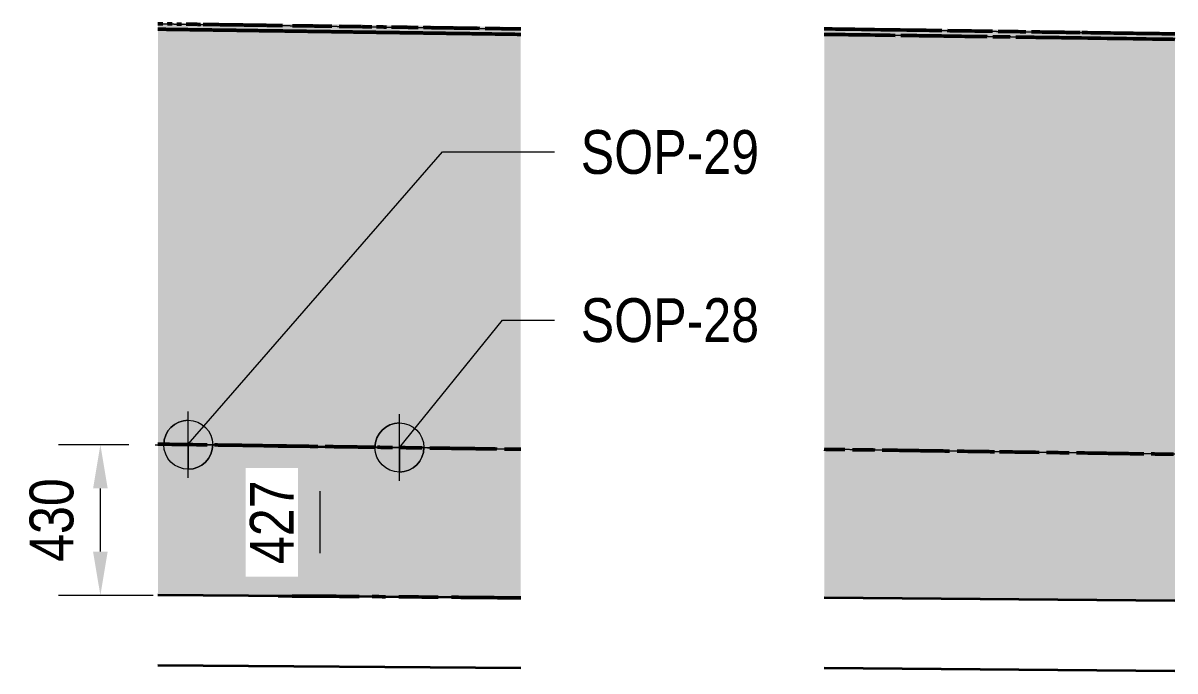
# Model space of a CAD drawing. Header units: metres. Extents: x 0 to 258, y 3 to 25.
# Drawn here: x 95.137 to 98.427, y 21.594 to 23.444 of the extents above; entities that cross this region are included whole.
import ezdxf

# ---------------------------------------------------------------- set-up
doc = ezdxf.new("R2010")
doc.units = ezdxf.units.M
doc.linetypes.add('JacobsDash', pattern=[0.0045, 0.003, -0.0015])
doc.layers.get('Defpoints').update_dxf_attribs({"color": 41})
for name, color, linetype, lineweight in [('A-ANNO-DIMS', 7, 'Continuous', 9), ('A-ANNO-NOTE', 7, 'Continuous', 9), ('A-FLOR', 7, 'Continuous', 50), ('A-FLOR-HDLN', 7, 'JacobsDash', 18), ('G-ANNO-TEXT', 7, 'Continuous', 9)]:
    doc.layers.add(name, color=color, linetype=linetype, lineweight=lineweight)
doc.styles.add('Arial Narrow_2', font='ARIALN.TTF', dxfattribs={"height": 0.125})
doc.dimstyles.new('Dimension_Standard_O__mm_', dxfattribs={"dimscale": 0.3048, "dimtxt": 0.127929, "dimasz": 0.410105, "dimexe": 0.393701, "dimexo": 0.246063, "dimgap": 0.246063, "dimtad": 1, "dimdec": 0, "dimlfac": 1000, "dimzin": 0, "dimdsep": 46, "dimtxsty": 'Arial Narrow_2', "dimsah": 1, "dimcen": 0.09, "dimaunit": 1, "dimadec": 4, "dimazin": 0, "dimtfac": 1, "dimtdec": 4, "dimtix": 1, "dimtmove": 0, "dimatfit": 3, "dimfxl": 1, "dimtvp": 1, "dimtfill": 1, "dimtolj": 1, "dimtzin": 0, "dimlwd": 18, "dimlwe": 18, "dimarcsym": 2})

# ---------------------------------------------------------------- blocks, each defined once
blk = doc.blocks.new('CS_SYMB_SETOUT POINT - 5mm-2022283-Section 200')
at = {"layer": 'A-ANNO-NOTE'}
h = blk.add_hatch(color=256, dxfattribs=at)
edge = h.paths.add_edge_path()
edge.add_line((-288.5142, 22.3102), (-288.5142, 22.2402))
edge.add_line((-288.5142, 22.2402), (-288.5842, 22.2402))
edge.add_arc((-288.5142, 22.2402), 0.07, 90, 180, ccw=False)
h = blk.add_hatch(color=256, dxfattribs=at)
edge = h.paths.add_edge_path()
edge.add_line((-288.5142, 22.1702), (-288.5142, 22.2402))
edge.add_line((-288.5142, 22.2402), (-288.4442, 22.2402))
edge.add_arc((-288.5142, 22.2402), 0.07, 270, 360, ccw=False)
for p, q in [((-288.5142, 22.1452), (-288.5142, 22.3352)), ((-288.5142, 22.2402), (-288.5142, 22.3102)), ((-288.6092, 22.2402), (-288.4192, 22.2402)), ((-288.5842, 22.2402), (-288.5142, 22.2402)), ((-288.4442, 22.2402), (-288.5142, 22.2402)), ((-288.5142, 22.2402), (-288.5142, 22.1702))]:
    blk.add_line(p, q, dxfattribs=at)
blk.add_circle((-288.5142, 22.2402), 0.07, dxfattribs=at)
for start, end in [(90, 180), (270, 360)]:
    blk.add_arc((-288.5142, 22.2402), 0.07, start, end, dxfattribs=at)
blk = doc.blocks.new('DIMBLOCK34-Section 200')
at = {"layer": 'A-ANNO-DIMS', "color": 0, "lineweight": 18, "transparency": 16777216}
for p, q in [((95.4391, 22.2402), (95.2381, 22.2402)), ((95.3581, 21.9348), (95.3581, 22.1152)), ((95.5091, 21.8098), (95.2381, 21.8098))]:
    blk.add_line(p, q, dxfattribs=at)
at = {"layer": 'A-ANNO-DIMS', "color": 0, "transparency": 16777216}
for points in [[(95.3372, 22.1152), (95.3789, 22.1152), (95.3581, 22.2402)], [(95.3372, 21.9348), (95.3789, 21.9348), (95.3581, 21.8098)]]:
    blk.add_solid(points, dxfattribs=at)
at = {"layer": 'Defpoints', "color": 0, "transparency": 16777216}
for p in [(95.3581, 22.2402), (95.5141, 22.2402), (95.5841, 21.8098)]:
    blk.add_point(p, dxfattribs=at)
at = {"layer": 'A-ANNO-DIMS', "color": 0, "lineweight": 18, "transparency": 16777216, "insert": (95.2193, 22.025), "char_height": 0.125, "width": 0.285099, "attachment_point": 5, "rotation": 90, "style": 'Arial Narrow_2', "bg_fill": 3, "box_fill_scale": 1.1, "bg_fill_color": 256, "bg_fill_true_color": 13158600, "bg_fill_transparency": 0}
blk.add_mtext('\\A1;430', dxfattribs=at)
blk = doc.blocks.new('DIMBLOCK35-Section 200')
at = {"layer": 'A-ANNO-DIMS', "color": 0, "lineweight": 18, "transparency": 16777216}
for p, q in [((96.0419, 22.2321), (95.8653, 22.2321)), ((95.9853, 21.9303), (95.9853, 22.1071)), ((96.1119, 21.8053), (95.8653, 21.8053))]:
    blk.add_line(p, q, dxfattribs=at)
at = {"layer": 'A-ANNO-DIMS', "color": 0, "transparency": 16777216}
for points in [[(95.9644, 22.1071), (96.0061, 22.1071), (95.9853, 22.2321)], [(95.9644, 21.9303), (96.0061, 21.9303), (95.9853, 21.8053)]]:
    blk.add_solid(points, dxfattribs=at)
at = {"layer": 'Defpoints', "color": 0, "transparency": 16777216}
for p in [(95.9853, 22.2321), (96.1169, 22.2321), (96.1869, 21.8053)]:
    blk.add_point(p, dxfattribs=at)
at = {"layer": 'A-ANNO-DIMS', "color": 0, "lineweight": 18, "transparency": 16777216, "insert": (95.8475, 22.0187), "char_height": 0.125, "width": 0.285099, "attachment_point": 5, "rotation": 90, "style": 'Arial Narrow_2', "bg_fill": 3, "box_fill_scale": 1.1, "bg_fill_color": 256, "bg_fill_true_color": 13158600, "bg_fill_transparency": 0}
blk.add_mtext('\\A1;427', dxfattribs=at)

msp = doc.modelspace()

# ---------------------------------------------------------------- hatches: boundary and pattern name
at = {"layer": 'A-FLOR', "lineweight": 5, "true_color": 0xc0c0c0}
for points in [[(96.5584, 23.4272), (96.5584, 23.4325), (96.1984, 23.4377), (95.9627, 23.4411), (95.7135, 23.4432), (95.5222, 23.444), (95.5222, 23.442), (96.5526, 23.4273)], [(96.5584, 23.4116), (96.5584, 23.4272), (95.5222, 23.442), (95.5222, 23.4264), (96.5422, 23.4119)], [(96.5584, 22.227), (96.5584, 23.4116), (95.5222, 23.426), (95.5222, 22.2418), (96.5562, 22.227)], [(98.4266, 23.4131), (98.4266, 23.4183), (97.4253, 23.4322), (97.4256, 23.4274), (98.4167, 23.4132)], [(98.4266, 23.3975), (98.4266, 23.4131), (97.4253, 23.4274), (97.4253, 23.4118), (98.4007, 23.3979)], [(98.4266, 22.2128), (98.4266, 23.3975), (97.4253, 23.4115), (97.4253, 22.227), (98.4228, 22.2128)], [(96.5584, 21.8029), (96.5584, 22.227), (95.5222, 22.2418), (95.5222, 21.811), (96.5487, 21.803)], [(98.4266, 21.7942), (98.4266, 22.2128), (97.4253, 22.227), (97.4253, 21.8029), (98.4195, 21.7943)], [(96.5584, 21.8027), (96.5584, 21.8029), (95.8716, 21.8083), (96.0249, 21.807), (96.5485, 21.8028)], [(98.4266, 21.7942), (98.4266, 21.7942), (98.4109, 21.7943)]]:
    msp.add_hatch(color=9, dxfattribs=at).paths.add_polyline_path(points)

# ---------------------------------------------------------------- linework, layer by layer
at = {"layer": 'A-FLOR', "lineweight": 35}
for p, q in [((96.5584, 21.8027), (95.5222, 21.811)), ((98.4266, 21.7942), (97.4253, 21.8029)), ((95.5222, 21.611), (96.5584, 21.6027)), ((97.4253, 21.6029), (98.4266, 21.5942))]:
    msp.add_line(p, q, dxfattribs=at)
at = {"layer": 'A-FLOR'}
for points in [[(95.5222, 23.442), (95.5269, 23.4419), (95.5317, 23.4418), (95.5365, 23.4418)], [(95.6354, 23.4248), (95.626, 23.4249), (95.6166, 23.4251), (95.6073, 23.4252)], [(95.6517, 23.4401), (95.6536, 23.4401), (95.6556, 23.4401), (95.6575, 23.44)], [(95.7394, 23.4389), (95.7486, 23.4387), (95.7579, 23.4386), (95.7672, 23.4385)], [(95.8931, 23.4211), (95.8834, 23.4213), (95.8737, 23.4214), (95.8641, 23.4215)], [(95.9346, 23.4361), (95.944, 23.4359), (95.9534, 23.4358), (95.9627, 23.4357)], [(96.0403, 23.4346), (96.0427, 23.4345), (96.0451, 23.4345), (96.0475, 23.4345)], [(96.5366, 23.4275), (96.5439, 23.4274), (96.5512, 23.4273), (96.5584, 23.4272)], [(97.9395, 23.4045), (97.9286, 23.4046), (97.9176, 23.4048), (97.9067, 23.4049)], [(97.9559, 23.4042), (97.9505, 23.4043), (97.945, 23.4044), (97.9395, 23.4045)], [(98.161, 23.4169), (98.1663, 23.4168), (98.1716, 23.4167), (98.1769, 23.4166)], [(95.5401, 22.2415), (95.5341, 22.2416), (95.5281, 22.2417), (95.5221, 22.2418)], [(95.6634, 22.2397), (95.6496, 22.2399), (95.6358, 22.2401), (95.6221, 22.2403)], [(95.7467, 22.2385), (95.7328, 22.2387), (95.7188, 22.2389), (95.705, 22.2391)], [(95.8307, 22.2373), (95.8167, 22.2375), (95.8026, 22.2377), (95.7886, 22.2379)], [(95.9154, 22.2361), (95.9012, 22.2363), (95.8871, 22.2365), (95.8729, 22.2367)], [(95.9577, 22.2355), (95.9436, 22.2357), (95.9295, 22.2359), (95.9154, 22.2361)], [(95.979, 22.2352), (95.9719, 22.2353), (95.9648, 22.2354), (95.9577, 22.2355)], [(96.0428, 22.2343), (96.0286, 22.2345), (96.0144, 22.2347), (96.0002, 22.2349)], [(96.1413, 22.2329), (96.1369, 22.233), (96.1325, 22.233), (96.1282, 22.2331)], [(96.171, 22.2325), (96.1638, 22.2326), (96.1567, 22.2327), (96.1496, 22.2328)], [(97.5696, 22.225), (97.5625, 22.2251), (97.5554, 22.2252), (97.5482, 22.2253)], [(97.9108, 22.2201), (97.9037, 22.2202), (97.8966, 22.2203), (97.8895, 22.2204)], [(95.9061, 21.8081), (95.9195, 21.808), (95.933, 21.808), (95.9465, 21.8079)], [(95.9465, 21.8079), (95.9715, 21.8077), (95.9966, 21.8076), (96.0216, 21.8074)], [(96.0216, 21.8074), (96.0467, 21.8072), (96.0718, 21.807), (96.0969, 21.8068)], [(96.1346, 21.8065), (96.1471, 21.8064), (96.1597, 21.8063), (96.1723, 21.8062)]]:
    msp.add_open_spline(points, degree=3, dxfattribs=at)
for points, knots in [([(95.5518, 23.426), (95.5491, 23.426), (95.5392, 23.4262), (95.5293, 23.4263), (95.5222, 23.4264)], [-0.4377544614, -0.4377544614, -0.4377544614, -0.4377544614, -0.4375, -0.4368230995, -0.4368230995, -0.4368230995, -0.4368230995]), ([(95.5497, 23.4416), (95.5498, 23.4416), (95.5543, 23.4415), (95.5587, 23.4414), (95.563, 23.4414)], [0.4374913791, 0.4374913791, 0.4374913791, 0.4374913791, 0.4375, 0.4379137494, 0.4379137494, 0.4379137494, 0.4379137494]), ([(95.5794, 23.4256), (95.5779, 23.4256), (95.5686, 23.4258), (95.5594, 23.4259), (95.5518, 23.426)], [-0.4386209806, -0.4386209806, -0.4386209806, -0.4386209806, -0.4384765625, -0.4377546549, -0.4377546549, -0.4377546549, -0.4377546549]), ([(95.5763, 23.4412), (95.5778, 23.4412), (95.5823, 23.4411), (95.5867, 23.441), (95.5897, 23.441)], [0.4383358127, 0.4383358127, 0.4383358127, 0.4383358127, 0.4384765625, 0.4387583529, 0.4387583529, 0.4387583529, 0.4387583529]), ([(95.6073, 23.4252), (95.6069, 23.4252), (95.5976, 23.4253), (95.5883, 23.4255), (95.5794, 23.4256)], [-0.4394873062, -0.4394873062, -0.4394873062, -0.4394873062, -0.439453125, -0.4386213017, -0.4386213017, -0.4386213017, -0.4386213017]), ([(95.6032, 23.4408), (95.6061, 23.4408), (95.6151, 23.4406), (95.6241, 23.4405), (95.6303, 23.4404)], [0.4391805868, 0.4391805868, 0.4391805868, 0.4391805868, 0.439453125, 0.4400249838, 0.4400249838, 0.4400249838, 0.4400249838]), ([(95.6303, 23.4404), (95.6346, 23.4404), (95.6392, 23.4403), (95.6437, 23.4402), (95.6439, 23.4402)], [0.4400250283, 0.4400250283, 0.4400250283, 0.4400250283, 0.4404296875, 0.4404470988, 0.4404470988, 0.4404470988, 0.4404470988]), ([(95.6637, 23.4244), (95.6551, 23.4245), (95.6457, 23.4247), (95.6363, 23.4248), (95.6354, 23.4248)], [-0.4412197673, -0.4412197673, -0.4412197673, -0.4412197673, -0.4404296875, -0.4403536319, -0.4403536319, -0.4403536319, -0.4403536319]), ([(95.6575, 23.44), (95.6633, 23.4399), (95.6723, 23.4398), (95.6814, 23.4397), (95.6847, 23.4396)], [0.4408699074, 0.4408699074, 0.4408699074, 0.4408699074, 0.44140625, 0.441714221, 0.441714221, 0.441714221, 0.441714221]), ([(95.6918, 23.424), (95.6845, 23.4241), (95.6751, 23.4242), (95.6657, 23.4244), (95.6637, 23.4244)], [-0.4420862832, -0.4420862832, -0.4420862832, -0.4420862832, -0.44140625, -0.4412199575, -0.4412199575, -0.4412199575, -0.4412199575]), ([(95.6847, 23.4396), (95.6919, 23.4395), (95.7009, 23.4394), (95.71, 23.4393), (95.7119, 23.4392)], [0.4417142439, 0.4417142439, 0.4417142439, 0.4417142439, 0.4423828125, 0.4425588148, 0.4425588148, 0.4425588148, 0.4425588148]), ([(95.7202, 23.4236), (95.7139, 23.4237), (95.7045, 23.4238), (95.6951, 23.4239), (95.6919, 23.424)], [-0.4429526088, -0.4429526088, -0.4429526088, -0.4429526088, -0.4423828125, -0.4420864109, -0.4420864109, -0.4420864109, -0.4420864109]), ([(95.7119, 23.4392), (95.7206, 23.4391), (95.7297, 23.439), (95.7389, 23.4389), (95.7394, 23.4389)], [0.4425588517, 0.4425588517, 0.4425588517, 0.4425588517, 0.443359375, 0.4434032974, 0.4434032974, 0.4434032974, 0.4434032974]), ([(95.7488, 23.4232), (95.7437, 23.4233), (95.7341, 23.4234), (95.7246, 23.4235), (95.7202, 23.4236)], [-0.4438187016, -0.4438187016, -0.4438187016, -0.4438187016, -0.443359375, -0.4429528541, -0.4429528541, -0.4429528541, -0.4429528541]), ([(95.7776, 23.4228), (95.7737, 23.4228), (95.7641, 23.423), (95.7545, 23.4231), (95.7488, 23.4232)], [-0.4446852601, -0.4446852601, -0.4446852601, -0.4446852601, -0.4443359375, -0.4438189345, -0.4438189345, -0.4438189345, -0.4438189345]), ([(95.7672, 23.4385), (95.7681, 23.4384), (95.7774, 23.4383), (95.7867, 23.4382), (95.795, 23.4381)], [0.4442480673, 0.4442480673, 0.4442480673, 0.4442480673, 0.4443359375, 0.4450926751, 0.4450926751, 0.4450926751, 0.4450926751]), ([(95.8064, 23.4224), (95.8037, 23.4224), (95.7941, 23.4225), (95.7845, 23.4227), (95.7776, 23.4228)], [-0.4455515858, -0.4455515858, -0.4455515858, -0.4455515858, -0.4453125, -0.4446854083, -0.4446854083, -0.4446854083, -0.4446854083]), ([(95.795, 23.4381), (95.7974, 23.438), (95.8067, 23.4379), (95.8159, 23.4378), (95.8228, 23.4377)], [0.445092895, 0.445092895, 0.445092895, 0.445092895, 0.4453125, 0.4459371653, 0.4459371653, 0.4459371653, 0.4459371653]), ([(95.8352, 23.4219), (95.8338, 23.422), (95.8241, 23.4221), (95.8146, 23.4222), (95.8064, 23.4224)], [-0.4464179114, -0.4464179114, -0.4464179114, -0.4464179114, -0.4462890625, -0.4455516496, -0.4455516496, -0.4455516496, -0.4455516496]), ([(95.8228, 23.4377), (95.8266, 23.4376), (95.8359, 23.4375), (95.8452, 23.4373), (95.8506, 23.4373)], [0.4459372829, 0.4459372829, 0.4459372829, 0.4459372829, 0.4462890625, 0.4467818907, 0.4467818907, 0.4467818907, 0.4467818907]), ([(95.8641, 23.4215), (95.8639, 23.4215), (95.8542, 23.4217), (95.8446, 23.4218), (95.8352, 23.4219)], [-0.4472841925, -0.4472841925, -0.4472841925, -0.4472841925, -0.447265625, -0.446417954, -0.446417954, -0.446417954, -0.446417954]), ([(95.8506, 23.4373), (95.8559, 23.4372), (95.8652, 23.4371), (95.8746, 23.4369), (95.8785, 23.4369)], [0.446781903, 0.446781903, 0.446781903, 0.446781903, 0.447265625, 0.4476263288, 0.4476263288, 0.4476263288, 0.4476263288]), ([(95.9222, 23.4207), (95.9135, 23.4208), (95.9038, 23.421), (95.8941, 23.4211), (95.8931, 23.4211)], [-0.4490166586, -0.4490166586, -0.4490166586, -0.4490166586, -0.4482421875, -0.4481507075, -0.4481507075, -0.4481507075, -0.4481507075]), ([(95.9066, 23.4365), (95.9148, 23.4364), (95.9242, 23.4362), (95.9336, 23.4361), (95.9346, 23.4361)], [0.4484711063, 0.4484711063, 0.4484711063, 0.4484711063, 0.44921875, 0.449315403, 0.449315403, 0.449315403, 0.449315403]), ([(95.9513, 23.4203), (95.9438, 23.4204), (95.9341, 23.4205), (95.9244, 23.4207), (95.9222, 23.4207)], [-0.449883214, -0.449883214, -0.449883214, -0.449883214, -0.44921875, -0.4490168884, -0.4490168884, -0.4490168884, -0.4490168884]), ([(95.9805, 23.4199), (95.9742, 23.42), (95.9645, 23.4201), (95.9548, 23.4202), (95.9513, 23.4203)], [-0.4507495397, -0.4507495397, -0.4507495397, -0.4507495397, -0.4501953125, -0.4498833408, -0.4498833408, -0.4498833408, -0.4498833408]), ([(95.9627, 23.4357), (95.9631, 23.4357), (95.9725, 23.4355), (95.9819, 23.4354), (95.9909, 23.4353)], [0.4501603219, 0.4501603219, 0.4501603219, 0.4501603219, 0.4501953125, 0.4510047367, 0.4510047367, 0.4510047367, 0.4510047367]), ([(95.9909, 23.4353), (95.9928, 23.4352), (96.0022, 23.4351), (96.0117, 23.435), (96.0192, 23.4349)], [0.4510049297, 0.4510049297, 0.4510049297, 0.4510049297, 0.451171875, 0.4518495375, 0.4518495375, 0.4518495375, 0.4518495375]), ([(96.0475, 23.4345), (96.0524, 23.4344), (96.0618, 23.4343), (96.0712, 23.4341), (96.0758, 23.4341)], [0.4526942269, 0.4526942269, 0.4526942269, 0.4526942269, 0.453125, 0.4535385649, 0.4535385649, 0.4535385649, 0.4535385649]), ([(96.0758, 23.4341), (96.0767, 23.434), (96.0829, 23.434), (96.0924, 23.4338), (96.101, 23.4337), (96.1041, 23.4337)], [0.4535387531, 0.4535387531, 0.4535387531, 0.4535387531, 0.4536132812, 0.4541015625, 0.4543831743, 0.4543831743, 0.4543831743, 0.4543831743]), ([(96.1042, 23.4337), (96.1065, 23.4336), (96.1143, 23.4335), (96.1239, 23.4334), (96.1311, 23.4333), (96.1328, 23.4332)], [0.4543833609, 0.4543833609, 0.4543833609, 0.4543833609, 0.4545898438, 0.455078125, 0.4552279687, 0.4552279687, 0.4552279687, 0.4552279687]), ([(96.147, 23.433), (96.1488, 23.433), (96.1533, 23.433), (96.158, 23.4329), (96.1609, 23.4328), (96.1611, 23.4328)], [0.4556500172, 0.4556500172, 0.4556500172, 0.4556500172, 0.4558105469, 0.4560546875, 0.4560725391, 0.4560725391, 0.4560725391, 0.4560725391]), ([(96.1611, 23.4328), (96.1636, 23.4328), (96.1683, 23.4327), (96.173, 23.4327), (96.1753, 23.4326)], [0.4560725765, 0.4560725765, 0.4560725765, 0.4560725765, 0.4562988281, 0.4564946926, 0.4564946926, 0.4564946926, 0.4564946926]), ([(96.1897, 23.4324), (96.191, 23.4324), (96.1951, 23.4324), (96.2022, 23.4323), (96.2111, 23.4321), (96.2171, 23.432), (96.2201, 23.432)], [0.4569173824, 0.4569173824, 0.4569173824, 0.4569173824, 0.45703125, 0.4572753906, 0.4575195312, 0.4577636719, 0.4577636719, 0.4577636719, 0.4577636719]), ([(96.2201, 23.432), (96.2231, 23.432), (96.2289, 23.4319), (96.2376, 23.4317), (96.2445, 23.4317), (96.2486, 23.4316), (96.2499, 23.4316)], [0.4577636719, 0.4577636719, 0.4577636719, 0.4577636719, 0.4580078125, 0.4582519531, 0.4584960938, 0.4586063999, 0.4586063999, 0.4586063999, 0.4586063999]), ([(96.2499, 23.4316), (96.2514, 23.4316), (96.2559, 23.4315), (96.261, 23.4314), (96.2645, 23.4314), (96.2651, 23.4314)], [0.458606417, 0.458606417, 0.458606417, 0.458606417, 0.4587402344, 0.458984375, 0.4590284899, 0.4590284899, 0.4590284899, 0.4590284899]), ([(96.2808, 23.4311), (96.2811, 23.4311), (96.2844, 23.4311), (96.2909, 23.431), (96.3002, 23.4309), (96.3096, 23.4307), (96.322, 23.4305), (96.3338, 23.4304), (96.3425, 23.4303), (96.345, 23.4302)], [0.459451008, 0.459451008, 0.459451008, 0.459451008, 0.459472656, 0.459716797, 0.459960938, 0.460205078, 0.460449219, 0.4609375, 0.461140188, 0.461140188, 0.461140188, 0.461140188]), ([(96.345, 23.4302), (96.3486, 23.4302), (96.3583, 23.43), (96.3689, 23.4299), (96.376, 23.4298), (96.3769, 23.4298)], [0.4611402233, 0.4611402233, 0.4611402233, 0.4611402233, 0.4614257812, 0.4619140625, 0.4619848311, 0.4619848311, 0.4619848311, 0.4619848311]), ([(96.3769, 23.4298), (96.3822, 23.4297), (96.3936, 23.4295), (96.415, 23.4292), (96.431, 23.429), (96.4409, 23.4288)], [0.46198501, 0.46198501, 0.46198501, 0.46198501, 0.462402344, 0.462890625, 0.463674047, 0.463674047, 0.463674047, 0.463674047]), ([(96.4568, 23.4286), (96.4662, 23.4285), (96.4928, 23.4281), (96.5194, 23.4277), (96.5366, 23.4275)], [0.464096493, 0.464096493, 0.464096493, 0.464096493, 0.46484375, 0.46620787, 0.46620787, 0.46620787, 0.46620787]), ([(97.4253, 23.4274), (97.4298, 23.4273), (97.459, 23.4269), (97.5375, 23.4258), (97.6359, 23.4244), (97.7189, 23.4232), (97.7524, 23.4227), (97.7613, 23.4226)], [0.466436433, 0.466436433, 0.466436433, 0.466436433, 0.466796875, 0.46875, 0.47265625, 0.474609375, 0.475316926, 0.475316926, 0.475316926, 0.475316926]), ([(97.7773, 23.4223), (97.7877, 23.4222), (97.8227, 23.4217), (97.8654, 23.4211), (97.8977, 23.4206), (97.9053, 23.4205)], [0.475739223, 0.475739223, 0.475739223, 0.475739223, 0.4765625, 0.478515625, 0.479119122, 0.479119122, 0.479119122, 0.479119122]), ([(97.9213, 23.4203), (97.9331, 23.4201), (97.9544, 23.4198), (97.9757, 23.4195), (97.9853, 23.4194)], [0.479541427, 0.479541427, 0.479541427, 0.479541427, 0.48046875, 0.481231029, 0.481231029, 0.481231029, 0.481231029]), ([(96.0097, 23.4195), (96.0047, 23.4195), (95.995, 23.4197), (95.9852, 23.4198), (95.9805, 23.4199)], [-0.4516158653, -0.4516158653, -0.4516158653, -0.4516158653, -0.451171875, -0.4507497231, -0.4507497231, -0.4507497231, -0.4507497231]), ([(96.0391, 23.419), (96.0353, 23.4191), (96.0255, 23.4192), (96.0158, 23.4194), (96.0098, 23.4195)], [-0.4524819984, -0.4524819984, -0.4524819984, -0.4524819984, -0.4521484375, -0.4516160043, -0.4516160043, -0.4516160043, -0.4516160043]), ([(96.0684, 23.4186), (96.0659, 23.4187), (96.0561, 23.4188), (96.0463, 23.4189), (96.0391, 23.419)], [-0.4533483458, -0.4533483458, -0.4533483458, -0.4533483458, -0.453125, -0.452482191, -0.452482191, -0.452482191, -0.452482191]), ([(96.0977, 23.4182), (96.0964, 23.4182), (96.0896, 23.4183), (96.0799, 23.4185), (96.0714, 23.4186), (96.0684, 23.4186)], [-0.4542146712, -0.4542146712, -0.4542146712, -0.4542146712, -0.4541015625, -0.4536132812, -0.4533485166, -0.4533485166, -0.4533485166, -0.4533485166]), ([(96.1272, 23.4178), (96.1216, 23.4179), (96.1117, 23.418), (96.102, 23.4181), (96.0977, 23.4182)], [-0.455078125, -0.455078125, -0.455078125, -0.455078125, -0.4545898438, -0.4542148422, -0.4542148422, -0.4542148422, -0.4542148422]), ([(96.1567, 23.4174), (96.1524, 23.4174), (96.1427, 23.4176), (96.1328, 23.4177), (96.1272, 23.4178)], [-0.4559474935, -0.4559474935, -0.4559474935, -0.4559474935, -0.4555664062, -0.455078125, -0.455078125, -0.455078125, -0.455078125]), ([(96.1862, 23.4169), (96.1859, 23.4169), (96.1828, 23.417), (96.1741, 23.4171), (96.1646, 23.4172), (96.1579, 23.4173), (96.1567, 23.4174)], [-0.4568138192, -0.4568138192, -0.4568138192, -0.4568138192, -0.4567871094, -0.4565429688, -0.4560546875, -0.4559476061, -0.4559476061, -0.4559476061, -0.4559476061]), ([(96.2173, 23.4165), (96.2153, 23.4165), (96.2103, 23.4166), (96.2024, 23.4167), (96.1941, 23.4168), (96.1887, 23.4169), (96.1862, 23.4169)], [-0.4576799097, -0.4576799097, -0.4576799097, -0.4576799097, -0.4575195312, -0.4572753906, -0.45703125, -0.4568140278, -0.4568140278, -0.4568140278, -0.4568140278]), ([(96.2482, 23.4161), (96.2476, 23.4161), (96.2442, 23.4161), (96.2379, 23.4162), (96.2292, 23.4163), (96.2223, 23.4164), (96.2183, 23.4165), (96.2173, 23.4165)], [-0.4585464339, -0.4585464339, -0.4585464339, -0.4585464339, -0.4584960938, -0.4582519531, -0.4580078125, -0.4577636719, -0.4576801448, -0.4576801448, -0.4576801448, -0.4576801448]), ([(96.444, 23.4133), (96.4332, 23.4134), (96.4163, 23.4137), (96.3932, 23.414), (96.3747, 23.4143), (96.3562, 23.4145), (96.3378, 23.4148), (96.3225, 23.415), (96.31, 23.4152), (96.3007, 23.4153), (96.2913, 23.4154), (96.2821, 23.4156), (96.273, 23.4157), (96.2639, 23.4158), (96.2556, 23.416), (96.2505, 23.416), (96.2482, 23.4161)], [-0.463744424, -0.463744424, -0.463744424, -0.463744424, -0.462890625, -0.462402344, -0.461914062, -0.461425781, -0.4609375, -0.460449219, -0.460205078, -0.459960938, -0.459716797, -0.459472656, -0.459228516, -0.458984375, -0.458740234, -0.45854647, -0.45854647, -0.45854647, -0.45854647]), ([(96.5584, 23.4116), (96.5341, 23.412), (96.4975, 23.4125), (96.4594, 23.413), (96.4455, 23.4132), (96.444, 23.4133)], [-0.466772691, -0.466772691, -0.466772691, -0.466772691, -0.46484375, -0.463867188, -0.463744636, -0.463744636, -0.463744636, -0.463744636]), ([(97.6278, 23.4089), (97.5894, 23.4095), (97.5264, 23.4104), (97.4588, 23.4113), (97.4297, 23.4117), (97.4253, 23.4118)], [-0.471794794, -0.471794794, -0.471794794, -0.471794794, -0.46875, -0.466796875, -0.466442207, -0.466442207, -0.466442207, -0.466442207]), ([(97.7426, 23.4073), (97.7398, 23.4073), (97.7125, 23.4077), (97.6796, 23.4082), (97.6496, 23.4086), (97.6442, 23.4087)], [-0.474827872, -0.474827872, -0.474827872, -0.474827872, -0.474609375, -0.47265625, -0.47222801, -0.47222801, -0.47222801, -0.47222801]), ([(97.8903, 23.4052), (97.8876, 23.4052), (97.8602, 23.4056), (97.8109, 23.4063), (97.7645, 23.407), (97.7426, 23.4073)], [-0.478727596, -0.478727596, -0.478727596, -0.478727596, -0.478515625, -0.4765625, -0.474827942, -0.474827942, -0.474827942, -0.474827942]), ([(98.005, 23.4035), (98.0011, 23.4036), (97.9902, 23.4038), (97.9793, 23.4039), (97.9723, 23.404)], [-0.4817605727, -0.4817605727, -0.4817605727, -0.4817605727, -0.4814453125, -0.4808942171, -0.4808942171, -0.4808942171, -0.4808942171]), ([(97.9853, 23.4194), (97.988, 23.4193), (97.9933, 23.4193), (97.9986, 23.4192), (98.0012, 23.4192)], [0.4812312278, 0.4812312278, 0.4812312278, 0.4812312278, 0.4814453125, 0.4816537276, 0.4816537276, 0.4816537276, 0.4816537276]), ([(98.4266, 23.3975), (98.4175, 23.3977), (98.3592, 23.3985), (98.2517, 23.4), (98.1408, 23.4016), (98.0669, 23.4027), (98.0339, 23.4031), (98.0134, 23.4034), (98.005, 23.4035)], [-0.49290345, -0.49290345, -0.49290345, -0.49290345, -0.4921875, -0.48828125, -0.484375, -0.48339844, -0.48242188, -0.48176084, -0.48176084, -0.48176084, -0.48176084]), ([(98.0172, 23.4189), (98.0215, 23.4189), (98.0381, 23.4186), (98.0671, 23.4182), (98.1089, 23.4176), (98.1384, 23.4172), (98.1556, 23.417)], [0.482076128, 0.482076128, 0.482076128, 0.482076128, 0.482421875, 0.483398438, 0.484375, 0.485736509, 0.485736509, 0.485736509, 0.485736509]), ([(98.177, 23.4166), (98.2019, 23.4163), (98.2516, 23.4156), (98.3258, 23.4145), (98.384, 23.4137), (98.4176, 23.4132), (98.4266, 23.4131)], [0.486300663, 0.486300663, 0.486300663, 0.486300663, 0.48828125, 0.490234375, 0.4921875, 0.492897633, 0.492897633, 0.492897633, 0.492897633]), ([(95.581, 22.2409), (95.5691, 22.2411), (95.5555, 22.2413), (95.5419, 22.2415), (95.5401, 22.2415)], [-0.440981061, -0.440981061, -0.440981061, -0.440981061, -0.44, -0.439854075, -0.439854075, -0.439854075, -0.439854075]), ([(95.6221, 22.2403), (95.6208, 22.2403), (95.607, 22.2405), (95.5933, 22.2407), (95.581, 22.2409)], [-0.442107905, -0.442107905, -0.442107905, -0.442107905, -0.442, -0.440981121, -0.440981121, -0.440981121, -0.440981121]), ([(95.705, 22.2391), (95.7005, 22.2392), (95.6936, 22.2393), (95.6866, 22.2394), (95.6842, 22.2394)], [-0.4443621825, -0.4443621825, -0.4443621825, -0.4443621825, -0.444, -0.4437986985, -0.4437986985, -0.4437986985, -0.4437986985]), ([(95.7886, 22.2379), (95.781, 22.2381), (95.767, 22.2383), (95.753, 22.2385), (95.7467, 22.2385)], [-0.446616235, -0.446616235, -0.446616235, -0.446616235, -0.446, -0.445489338, -0.445489338, -0.445489338, -0.445489338]), ([(95.8729, 22.2367), (95.862, 22.2369), (95.848, 22.2371), (95.8339, 22.2373), (95.8307, 22.2373)], [-0.448870437, -0.448870437, -0.448870437, -0.448870437, -0.448, -0.447743446, -0.447743446, -0.447743446, -0.447743446]), ([(96.0854, 22.2337), (96.0791, 22.2338), (96.0648, 22.234), (96.0506, 22.2342), (96.0428, 22.2343)], [-0.454505668, -0.454505668, -0.454505668, -0.454505668, -0.454, -0.453378717, -0.453378717, -0.453378717, -0.453378717]), ([(96.1282, 22.2331), (96.1202, 22.2332), (96.1059, 22.2334), (96.0917, 22.2336), (96.0854, 22.2337)], [-0.455632825, -0.455632825, -0.455632825, -0.455632825, -0.455, -0.454505771, -0.454505771, -0.454505771, -0.454505771]), ([(96.1924, 22.2322), (96.1883, 22.2322), (96.1811, 22.2324), (96.174, 22.2325), (96.171, 22.2325)], [-0.4573233109, -0.4573233109, -0.4573233109, -0.4573233109, -0.457, -0.456760113, -0.456760113, -0.456760113, -0.456760113]), ([(96.2774, 22.231), (96.2701, 22.2311), (96.2566, 22.2313), (96.2369, 22.2316), (96.2229, 22.2318), (96.2152, 22.2319), (96.2137, 22.2319)], [-0.459577266, -0.459577266, -0.459577266, -0.459577266, -0.459, -0.4585, -0.458, -0.457887099, -0.457887099, -0.457887099, -0.457887099]), ([(96.3412, 22.2301), (96.3378, 22.2301), (96.3236, 22.2303), (96.3094, 22.2305), (96.2986, 22.2307)], [-0.461268096, -0.461268096, -0.461268096, -0.461268096, -0.461, -0.460141042, -0.460141042, -0.460141042, -0.460141042]), ([(96.4265, 22.2289), (96.4073, 22.2291), (96.3789, 22.2295), (96.3504, 22.2299), (96.3412, 22.2301)], [-0.463522104, -0.463522104, -0.463522104, -0.463522104, -0.462, -0.4612683, -0.4612683, -0.4612683, -0.4612683]), ([(96.4904, 22.2279), (96.4751, 22.2282), (96.4538, 22.2285), (96.4325, 22.2288), (96.4265, 22.2289)], [-0.465212631, -0.465212631, -0.465212631, -0.465212631, -0.464, -0.463522205, -0.463522205, -0.463522205, -0.463522205]), ([(96.5584, 22.227), (96.5457, 22.2272), (96.5301, 22.2274), (96.5145, 22.2276), (96.5117, 22.2276)], [-0.467012554, -0.467012554, -0.467012554, -0.467012554, -0.466, -0.465776313, -0.465776313, -0.465776313, -0.465776313]), ([(97.4842, 22.2262), (97.4786, 22.2263), (97.4589, 22.2266), (97.4393, 22.2268), (97.4253, 22.227)], [-0.468446078, -0.468446078, -0.468446078, -0.468446078, -0.468, -0.466887395, -0.466887395, -0.466887395, -0.466887395]), ([(97.5482, 22.2253), (97.5465, 22.2253), (97.5323, 22.2255), (97.5181, 22.2257), (97.5056, 22.2259)], [-0.470137025, -0.470137025, -0.470137025, -0.470137025, -0.47, -0.469009657, -0.469009657, -0.469009657, -0.469009657]), ([(97.6335, 22.2241), (97.6286, 22.2241), (97.6144, 22.2243), (97.6002, 22.2245), (97.5909, 22.2247)], [-0.47239155, -0.47239155, -0.47239155, -0.47239155, -0.472, -0.471264393, -0.471264393, -0.471264393, -0.471264393]), ([(97.7189, 22.2229), (97.7107, 22.223), (97.6823, 22.2234), (97.6538, 22.2238), (97.6335, 22.2241)], [-0.474646497, -0.474646497, -0.474646497, -0.474646497, -0.474, -0.472391761, -0.472391761, -0.472391761, -0.472391761]), ([(97.7829, 22.2219), (97.7786, 22.222), (97.7573, 22.2223), (97.7359, 22.2226), (97.7189, 22.2229)], [-0.476337321, -0.476337321, -0.476337321, -0.476337321, -0.476, -0.474646587, -0.474646587, -0.474646587, -0.474646587]), ([(97.8895, 22.2204), (97.8749, 22.2206), (97.8465, 22.221), (97.8181, 22.2214), (97.8042, 22.2216)], [-0.479155745, -0.479155745, -0.479155745, -0.479155745, -0.478, -0.476901233, -0.476901233, -0.476901233, -0.476901233]), ([(98.0388, 22.2183), (98.0249, 22.2185), (97.9873, 22.219), (97.9497, 22.2196), (97.9259, 22.2199)], [-0.483101817, -0.483101817, -0.483101817, -0.483101817, -0.482, -0.480118226, -0.480118226, -0.480118226, -0.480118226]), ([(98.1241, 22.2171), (98.107, 22.2173), (98.0857, 22.2176), (98.0644, 22.2179), (98.0602, 22.218)], [-0.485356554, -0.485356554, -0.485356554, -0.485356554, -0.484, -0.483665441, -0.483665441, -0.483665441, -0.483665441]), ([(98.1881, 22.2162), (98.1749, 22.2164), (98.1607, 22.2166), (98.1465, 22.2168), (98.1455, 22.2168)], [-0.487047415, -0.487047415, -0.487047415, -0.487047415, -0.486, -0.485920177, -0.485920177, -0.485920177, -0.485920177]), ([(98.2735, 22.2149), (98.257, 22.2152), (98.2286, 22.2156), (98.2001, 22.216), (98.1881, 22.2162)], [-0.489302282, -0.489302282, -0.489302282, -0.489302282, -0.488, -0.487047545, -0.487047545, -0.487047545, -0.487047545]), ([(98.3374, 22.214), (98.3249, 22.2142), (98.3036, 22.2145), (98.2823, 22.2148), (98.2735, 22.2149)], [-0.490993445, -0.490993445, -0.490993445, -0.490993445, -0.49, -0.489302371, -0.489302371, -0.489302371, -0.489302371]), ([(98.4228, 22.2128), (98.407, 22.213), (98.3857, 22.2133), (98.3644, 22.2137), (98.3588, 22.2137)], [-0.49324795, -0.49324795, -0.49324795, -0.49324795, -0.492, -0.491557018, -0.491557018, -0.491557018, -0.491557018]), ([(96.2099, 21.8059), (96.2162, 21.8058), (96.2287, 21.8057), (96.2538, 21.8055), (96.2852, 21.8053), (96.3103, 21.805), (96.3228, 21.8049)], [-0.37434555, -0.37434555, -0.37434555, -0.37434555, -0.373036649, -0.371727749, -0.369109948, -0.366492147, -0.366492147, -0.366492147, -0.366492147]), ([(96.3605, 21.8046), (96.373, 21.8045), (96.4107, 21.8042), (96.4483, 21.8038), (96.4734, 21.8036)], [-0.3638744, -0.3638744, -0.3638744, -0.3638744, -0.361256545, -0.356020942, -0.356020942, -0.356020942, -0.356020942]), ([(96.4734, 21.8036), (96.4985, 21.8034), (96.5268, 21.8031), (96.5552, 21.8029), (96.5584, 21.8029)], [-0.356020942, -0.356020942, -0.356020942, -0.356020942, -0.35078534, -0.35010616, -0.35010616, -0.35010616, -0.35010616])]:
    msp.add_open_spline(points, degree=3, knots=knots, dxfattribs=at)
at = {"layer": 'A-FLOR-HDLN'}
for points in [[(95.5365, 23.4418), (95.5409, 23.4417), (95.5453, 23.4416), (95.5497, 23.4416)], [(95.5631, 23.4414), (95.5675, 23.4413), (95.5719, 23.4412), (95.5763, 23.4412)], [(95.5898, 23.441), (95.5942, 23.4409), (95.5987, 23.4409), (95.6032, 23.4408)], [(95.6439, 23.4402), (95.6465, 23.4402), (95.6491, 23.4401), (95.6517, 23.4401)], [(97.7613, 23.4226), (97.7666, 23.4225), (97.7719, 23.4224), (97.7772, 23.4223)], [(97.9054, 23.4205), (97.9107, 23.4204), (97.916, 23.4204), (97.9213, 23.4203)], [(97.6442, 23.4087), (97.6387, 23.4088), (97.6333, 23.4088), (97.6278, 23.4089)], [(97.9067, 23.4049), (97.9012, 23.405), (97.8958, 23.4051), (97.8903, 23.4052)], [(98.0013, 23.4192), (98.0066, 23.4191), (98.0119, 23.419), (98.0172, 23.4189)], [(98.1556, 23.417), (98.1574, 23.4169), (98.1592, 23.4169), (98.1609, 23.4169)], [(95.6841, 22.2394), (95.6772, 22.2395), (95.6703, 22.2396), (95.6634, 22.2397)], [(96.5117, 22.2276), (96.5046, 22.2277), (96.4975, 22.2278), (96.4904, 22.2279)], [(97.5056, 22.2259), (97.4985, 22.226), (97.4914, 22.2261), (97.4843, 22.2262)], [(97.5909, 22.2247), (97.5838, 22.2248), (97.5767, 22.2249), (97.5696, 22.225)], [(97.8042, 22.2216), (97.7971, 22.2217), (97.79, 22.2218), (97.7829, 22.2219)], [(98.0602, 22.218), (98.0531, 22.2181), (98.046, 22.2182), (98.0389, 22.2183)], [(98.1455, 22.2168), (98.1384, 22.2169), (98.1313, 22.217), (98.1242, 22.2171)], [(98.3588, 22.2137), (98.3517, 22.2138), (98.3446, 22.2139), (98.3375, 22.214)], [(98.4266, 22.2128), (98.4253, 22.2128), (98.4241, 22.2128), (98.4228, 22.2128)], [(96.0969, 21.8068), (96.1095, 21.8067), (96.122, 21.8066), (96.1346, 21.8065)], [(96.1723, 21.8062), (96.1786, 21.8062), (96.1911, 21.8061), (96.2037, 21.806), (96.2099, 21.8059)], [(96.3228, 21.8049), (96.3353, 21.8048), (96.3479, 21.8047), (96.3604, 21.8046)]]:
    msp.add_open_spline(points, degree=3, dxfattribs=at)
for points, knots in [([(95.8785, 23.4369), (95.8853, 23.4368), (95.8947, 23.4366), (95.904, 23.4365), (95.9066, 23.4365)], [0.4476264985, 0.4476264985, 0.4476264985, 0.4476264985, 0.4482421875, 0.4484711063, 0.4484711063, 0.4484711063, 0.4484711063]), ([(96.0192, 23.4349), (96.0226, 23.4348), (96.0296, 23.4347), (96.0366, 23.4346), (96.0403, 23.4346)], [0.4518495375, 0.4518495375, 0.4518495375, 0.4518495375, 0.4521484375, 0.4524768045, 0.4524768045, 0.4524768045, 0.4524768045]), ([(96.1328, 23.4332), (96.1366, 23.4332), (96.1413, 23.4331), (96.146, 23.4331), (96.1469, 23.433)], [0.4552279687, 0.4552279687, 0.4552279687, 0.4552279687, 0.4555664062, 0.4556485365, 0.4556485365, 0.4556485365, 0.4556485365]), ([(96.1753, 23.4326), (96.1758, 23.4326), (96.1791, 23.4326), (96.1839, 23.4325), (96.1882, 23.4325), (96.1897, 23.4324)], [0.4564961573, 0.4564961573, 0.4564961573, 0.4564961573, 0.4565429688, 0.4567871094, 0.4569171843, 0.4569171843, 0.4569171843, 0.4569171843]), ([(96.2651, 23.4314), (96.2676, 23.4313), (96.2728, 23.4312), (96.278, 23.4312), (96.2808, 23.4311)], [0.4590298423, 0.4590298423, 0.4590298423, 0.4590298423, 0.4592285156, 0.4594510077, 0.4594510077, 0.4594510077, 0.4594510077]), ([(96.4409, 23.4288), (96.4433, 23.4288), (96.4486, 23.4287), (96.4539, 23.4287), (96.4568, 23.4286)], [0.4636740467, 0.4636740467, 0.4636740467, 0.4636740467, 0.4638671875, 0.4640951807, 0.4640951807, 0.4640951807, 0.4640951807]), ([(97.9723, 23.404), (97.967, 23.4041), (97.9615, 23.4042), (97.9561, 23.4042), (97.956, 23.4042)], [-0.4808942171, -0.4808942171, -0.4808942171, -0.4808942171, -0.48046875, -0.4804622494, -0.4804622494, -0.4804622494, -0.4804622494]), ([(96.0002, 22.2349), (95.9971, 22.235), (95.99, 22.2351), (95.9829, 22.2352), (95.979, 22.2352)], [-0.4522516627, -0.4522516627, -0.4522516627, -0.4522516627, -0.452, -0.4516894145, -0.4516894145, -0.4516894145, -0.4516894145]), ([(96.1495, 22.2328), (96.147, 22.2328), (96.1443, 22.2329), (96.1416, 22.2329), (96.1413, 22.2329)], [-0.4561949315, -0.4561949315, -0.4561949315, -0.4561949315, -0.456, -0.4559798508, -0.4559798508, -0.4559798508, -0.4559798508]), ([(96.2137, 22.2319), (96.2089, 22.232), (96.2018, 22.2321), (96.1946, 22.2322), (96.1924, 22.2322)], [-0.4578869336, -0.4578869336, -0.4578869336, -0.4578869336, -0.4575, -0.4573246178, -0.4573246178, -0.4573246178, -0.4573246178]), ([(96.2986, 22.2307), (96.2968, 22.2307), (96.2897, 22.2308), (96.2827, 22.2309), (96.2774, 22.231)], [-0.460141042, -0.460141042, -0.460141042, -0.460141042, -0.46, -0.4595785837, -0.4595785837, -0.4595785837, -0.4595785837]), ([(97.9259, 22.2199), (97.9244, 22.2199), (97.9194, 22.22), (97.9144, 22.2201), (97.9109, 22.2201)], [-0.4801169151, -0.4801169151, -0.4801169151, -0.4801169151, -0.48, -0.4797211289, -0.4797211289, -0.4797211289, -0.4797211289]), ([(95.5221, 21.8096), (95.5403, 21.8096), (95.6066, 21.8095), (95.7009, 21.8091), (95.7777, 21.8088), (95.8052, 21.8087)], [-0.42282173, -0.42282173, -0.42282173, -0.42282173, -0.41884817, -0.40837696, -0.4025738, -0.4025738, -0.4025738, -0.4025738]), ([(95.8412, 21.8085), (95.8513, 21.8084), (95.8729, 21.8083), (95.8945, 21.8082), (95.906, 21.8081)], [-0.400041324, -0.400041324, -0.400041324, -0.400041324, -0.397905759, -0.395498725, -0.395498725, -0.395498725, -0.395498725])]:
    msp.add_open_spline(points, degree=3, knots=knots, dxfattribs=at)
at = {"layer": 'G-ANNO-TEXT'}
for p, q in [((95.6084, 22.2421), (96.3353, 23.0759)), ((96.3353, 23.0759), (96.6547, 23.0759)), ((96.2127, 22.2318), (96.5068, 22.5959)), ((96.5068, 22.5959), (96.6547, 22.5959))]:
    msp.add_line(p, q, dxfattribs=at)

# ---------------------------------------------------------------- block references
at = {"layer": 'A-ANNO-NOTE'}
for p in [(384.1233, 0), (384.7261, -0.008)]:
    msp.add_blockref('CS_SYMB_SETOUT POINT - 5mm-2022283-Section 200', p, dxfattribs=at)

# ---------------------------------------------------------------- texts
at = {"layer": 'G-ANNO-TEXT', "char_height": 0.125, "attachment_point": 1, "style": 'Arial Narrow_2', "bg_fill": 3, "box_fill_scale": 1, "bg_fill_color": 256, "bg_fill_true_color": 13158600, "bg_fill_transparency": 0}
for s, insert in [('SOP-29', (96.7297, 23.1384)), ('SOP-28', (96.7297, 22.6584))]:
    msp.add_mtext(s, dxfattribs=dict(at, insert=insert))

# ---------------------------------------------------------------- next in the draw order: dimensions: what is measured, and where the dimension line sits
at = {"layer": 'A-ANNO-DIMS', "lineweight": 18}
for base, p1, p2, override, picture, middle in [((95.3581, 22.2402), (95.5841, 21.8098), (95.5141, 22.2402), {"dimpost": '<>', "dimfxl": 0.435992}, 'DIMBLOCK34-Section 200', (95.2193, 22.025)), ((95.9853, 22.2321), (96.1869, 21.8053), (96.1169, 22.2321), {"dimpost": '<>', "dimfxl": 0.432505}, 'DIMBLOCK35-Section 200', (95.8475, 22.0187))]:
    dim = msp.add_linear_dim(base=base, p1=p1, p2=p2, angle=90, dimstyle='Dimension_Standard_O__mm_', override=override, dxfattribs=at)
    dim.commit()
    dim.dimension.update_dxf_attribs({"geometry": picture, "text_midpoint": middle})

doc.saveas('drawing.dxf')
